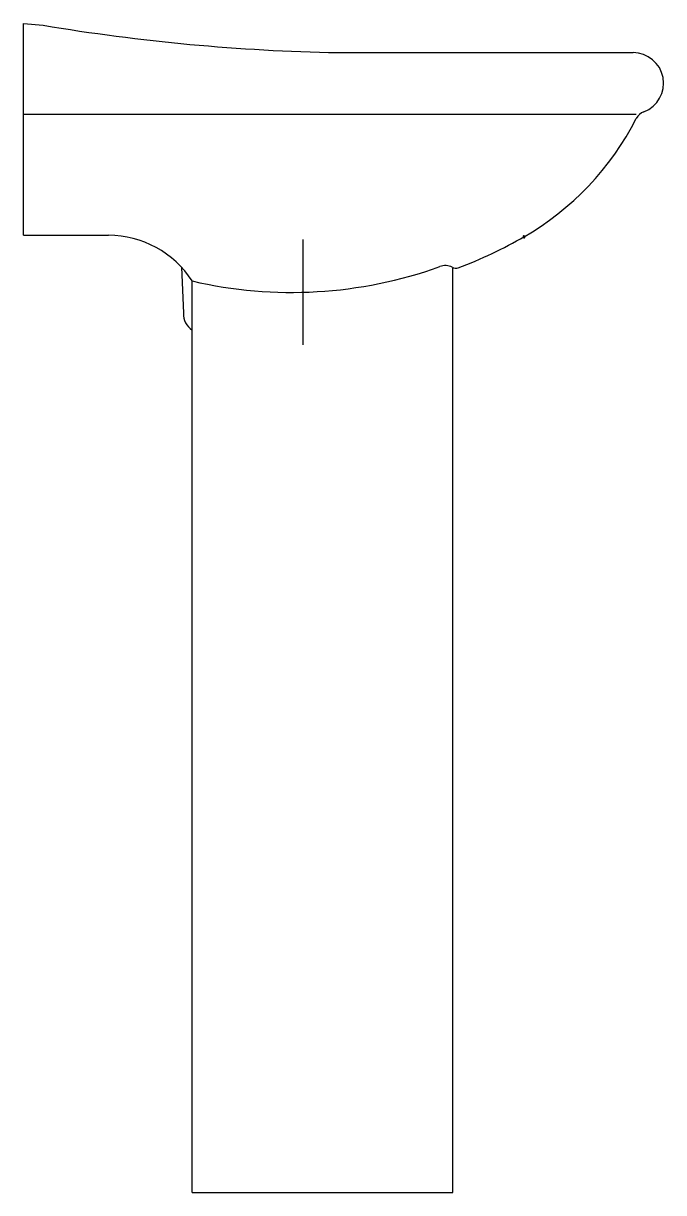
# Model space of a CAD drawing. Extents: x -1036.17 to -1035.777, y 834.969 to 835.687.
import ezdxf

# ---------------------------------------------------------------- set-up
doc = ezdxf.new("R2010")
doc.units = 0
doc.header["$LTSCALE"] = 0.2
doc.header["$MEASUREMENT"] = 0
doc.linetypes.add('AXES', pattern=[0.54, 0.3, -0.08, 0.08, -0.08])
doc.linetypes.add('CONTINU', pattern=[0])
doc.layers.get('0').update_dxf_attribs({"linetype": 'CONTINUOUS'})
doc.layers.add('DECA_EIXOS', color=5, linetype='AXES')

msp = doc.modelspace()

# ---------------------------------------------------------------- linework, layer by layer
at = {"linetype": 'CONTINU'}
for points in [[(-1036.17007, 835.68743), (-1036.15802, 835.68631)], [(-1036.17007, 835.55725), (-1036.17007, 835.68743)], [(-1035.97701, 835.66947), (-1035.79585, 835.66947)], [(-1036.17007, 835.63163), (-1035.79388, 835.63163)], [(-1036.17007, 835.55725), (-1036.11785, 835.55725)], [(-1036.073, 835.53762), (-1036.07176, 835.50932)], [(-1035.90649, 834.96918), (-1035.90649, 835.53742)], [(-1036.06649, 834.96918), (-1036.06649, 835.52919)], [(-1036.06649, 834.96918), (-1035.90649, 834.96918)]]:
    msp.add_lwpolyline(points, dxfattribs=at)
for points in [[(-1036.15802, 835.68631, 0.036883), (-1035.97701, 835.66947)], [(-1035.78921, 835.63316, 0.833732), (-1035.79585, 835.66947)], [(-1035.78921, 835.63316, 0.187696), (-1035.79384, 835.62903)], [(-1035.86316, 835.55615, 0.145955), (-1035.79384, 835.62903)], [(-1036.06649, 835.52919, 0.255346), (-1036.11785, 835.55725)], [(-1035.90309, 835.53721, 0.038241), (-1035.86248, 835.55654)], [(-1035.86248, 835.55654, 1.731515), (-1035.86316, 835.55615)], [(-1035.86316, 835.55615, 1.754841), (-1035.86248, 835.55654)], [(-1036.06649, 835.52919, 0.144326), (-1035.91445, 835.53801)], [(-1035.90683, 835.53763, 0.210236), (-1035.91445, 835.53801)], [(-1035.90683, 835.53763, 0.242618), (-1035.90309, 835.53721)], [(-1036.07176, 835.50932, 0.273904), (-1036.06649, 835.49907, 0.273904)]]:
    msp.add_lwpolyline(points, format="xyb", dxfattribs=at)
at = {"layer": 'DECA_EIXOS'}
msp.add_lwpolyline([(-1035.9983, 835.48991), (-1035.9983, 835.55459)], dxfattribs=at)

doc.saveas('drawing.dxf')
